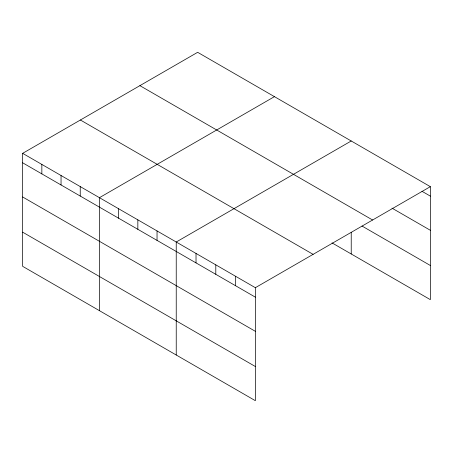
<?xml version="1.0" encoding="UTF-8"?>
<svg xmlns="http://www.w3.org/2000/svg" width="453" height="453" viewBox="0 0 453 453"><rect width="100%" height="100%" fill="white"/><g stroke="black" fill="none" stroke-linecap="round" stroke-linejoin="round"><path stroke-width="0.68" d="M255.356 331.319L255.356 287.695L22.65 153.341L22.65 266.336L255.356 400.69L255.356 331.319L22.65 196.97M332.032 242.893L430.35 299.66L430.35 186.664L197.644 52.31L22.65 153.341M274.439 96.648L99.445 197.678L99.445 310.673M351.228 140.985L176.234 242.015L176.234 355.01M255.356 287.695L430.35 186.664M421.958 191.279L430.35 196.121M391.987 208.142L430.35 230.288M139.898 85.651L372.604 220.005M362.021 226.041L430.35 265.492M80.396 120.005L313.102 254.354M22.65 162.803L255.356 297.157M22.65 232.168L255.356 366.522M351.228 232.361L351.228 253.974M235.577 276.273L235.577 285.735M215.798 264.858L215.798 274.314M196.019 253.437L196.019 262.893M157.038 230.934L157.038 240.39M137.842 219.847L137.842 229.309M118.641 208.765L118.641 218.221M80.243 186.596L80.243 196.053M61.047 175.509L61.047 184.971M41.846 164.428L41.846 173.89"/></g></svg>
